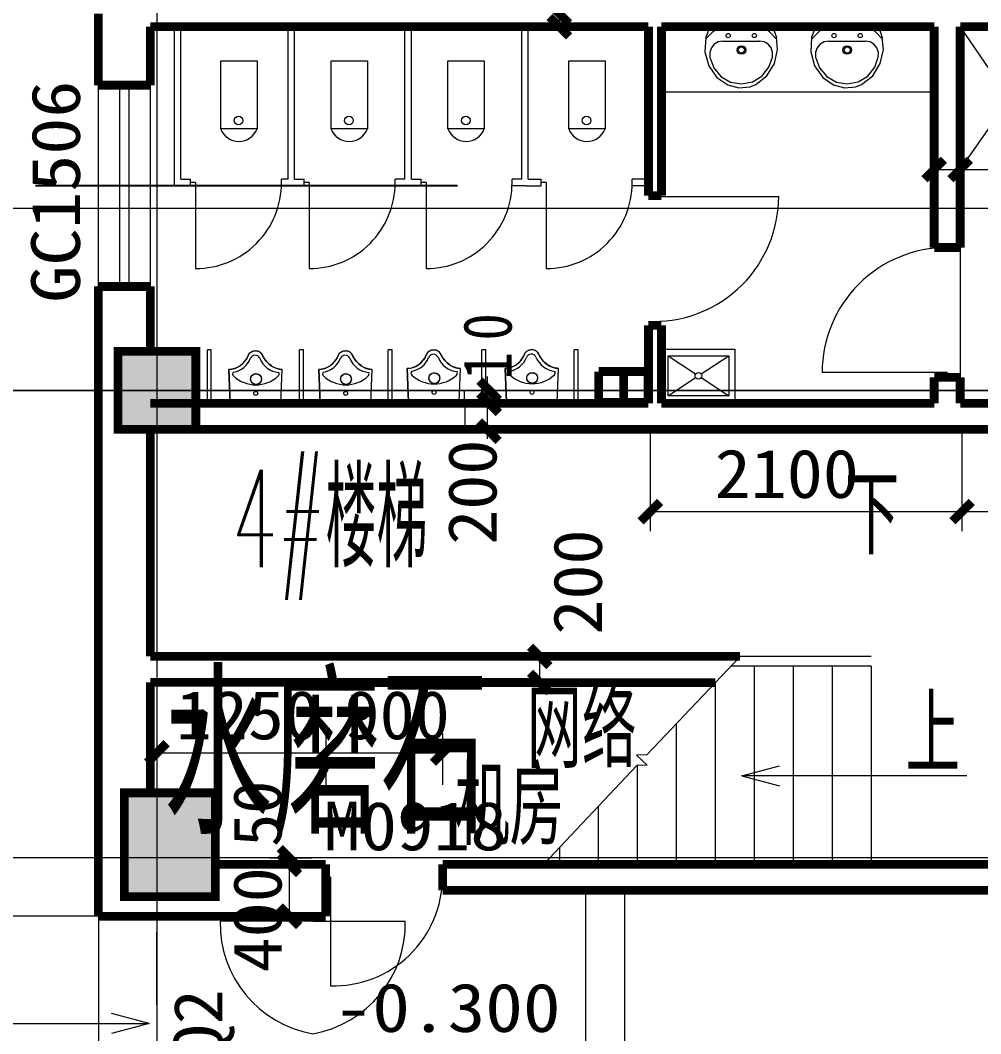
# Model space of a CAD drawing. Extents: x -307567 to 704339, y -10277 to 165507.
# Drawn here: x -257819 to -250424, y 105825 to 113630 of the extents above; entities that cross this region are included whole.
import ezdxf
from ezdxf.enums import TextEntityAlignment as Align

# ---------------------------------------------------------------- set-up
doc = ezdxf.new("R2010")
doc.units = 0
doc.header["$MEASUREMENT"] = 0
doc.layers.add('ziti', color=32, linetype='CONTINUOUS', lineweight=0)
doc.layers.add('我的', color=255, linetype='CONTINUOUS', lineweight=0)
doc.layers.add('中文', color=4, linetype='CONTINUOUS')
doc.styles.add('HZ', font='txt', dxfattribs={"width": 0.7, "height": 5, "bigfont": 'STF:宋体'})
doc.styles.get("Standard").update_dxf_attribs({"font": 'txt', "height": 3})
doc.dimstyles.get("Standard").update_dxf_attribs({"dimtxt": 0.18, "dimasz": 0.18, "dimexe": 0.18, "dimexo": 0.0625, "dimgap": 0.09, "dimtad": 0, "dimtih": 1, "dimtoh": 1, "dimdec": 4, "dimzin": 0, "dimdsep": 46, "dimtxsty": 'Standard', "dimcen": 0.09, "dimadec": 0, "dimazin": 0, "dimtfac": 1, "dimtdec": 4, "dimtofl": 0, "dimtmove": 0, "dimatfit": 3, "dimfxl": 1, "dimtolj": 1, "dimtzin": 0, "dimarcsym": 0})

msp = doc.modelspace()

# ---------------------------------------------------------------- linework, layer by layer
at = {"layer": '我的', "color": 0}
for p, q in [((-256767.1454, 148240.4918), (-256767.1454, 95170.08149)), ((-253668.31599, 113580.09991), (-253668.31599, 113680.10246)), ((-256632.14699, 112355.10299), (-256632.14699, 113580.09991)), ((-256582.14572, 112405.10884), (-256582.14572, 113580.09991)), ((-255757.14984, 112405.10884), (-255757.14984, 113580.09991)), ((-255707.15085, 112405.10884), (-255707.15085, 113580.09991)), ((-254857.15434, 112405.10884), (-254857.15434, 113580.09991)), ((-254807.15535, 112405.10884), (-254807.15535, 113580.09991)), ((-253957.15884, 112405.10884), (-253957.15884, 113580.09991)), ((-253907.15985, 112405.10884), (-253907.15985, 113580.09991)), ((-253818.31524, 113580.09991), (-253301.20509, 113580.09991)), ((-252510.5871, 113581.62884), (-252540.84512, 113498.15147)), ((-252508.22505, 113580.09991), (-252027.35816, 113580.09991)), ((-252026.84775, 113581.62884), (-251996.58973, 113498.15147)), ((-251695.72377, 113581.62884), (-251725.98408, 113498.15147)), ((-251693.36401, 113580.09991), (-251212.49483, 113580.09991)), ((-251211.98672, 113581.62884), (-251181.7264, 113498.15147)), ((-250582.17572, 113580.09991), (-250249.32368, 113580.09991)), ((-250582.17572, 112624.10188), (-250582.17572, 113580.09991)), ((-250582.17572, 112480.10846), (-249817.17863, 113580.09991)), ((-250582.17572, 113580.09991), (-249834.32637, 112479.10139)), ((-252483.68675, 113542.46277), (-252542.22756, 113485.60881)), ((-252449.17841, 113556.59844), (-252086.13701, 113556.59844)), ((-252050.20732, 113541.0254), (-251992.86813, 113480.784)), ((-251668.82342, 113542.46277), (-251727.36195, 113485.60881)), ((-251634.31279, 113556.59844), (-251271.27597, 113556.59844)), ((-251235.34628, 113541.0254), (-251178.00709, 113480.784)), ((-252410.6761, 113470.28296), (-252126.37881, 113470.28296)), ((-251595.81506, 113470.28296), (-251311.5132, 113470.28296)), ((-256275.93997, 113318.7914), (-255995.94107, 113318.7914)), ((-256275.93997, 112794.89266), (-256275.93997, 113318.7914)), ((-255995.94107, 113318.7914), (-255995.94107, 112794.89266)), ((-255425.94346, 113318.7914), (-255145.94455, 113318.7914)), ((-255425.94346, 112794.89266), (-255425.94346, 113318.7914)), ((-255145.94455, 113318.7914), (-255145.94455, 112794.89266)), ((-254525.94796, 113318.7914), (-254245.94905, 113318.7914)), ((-254525.94796, 112794.89266), (-254525.94796, 113318.7914)), ((-254245.94905, 113318.7914), (-254245.94905, 112794.89266)), ((-253595.95307, 113318.7914), (-253315.95416, 113318.7914)), ((-253595.95307, 112794.89266), (-253595.95307, 113318.7914)), ((-253315.95416, 113318.7914), (-253315.95416, 112794.89266)), ((-257217.14315, 111580.11296), (-257217.14315, 113130.10216)), ((-257053.997, 113130.12047), (-257053.997, 111580.13127)), ((-256983.99841, 113130.12047), (-256983.99841, 111580.13127)), ((-256817.14668, 111580.11296), (-256817.14668, 113130.10216)), ((-252882.16574, 113078.38428), (-250782.17624, 113078.38428)), ((-255995.94107, 112794.89266), (-256275.93997, 112794.89266)), ((-255145.94455, 112794.89266), (-255425.94346, 112794.89266)), ((-254245.94905, 112794.89266), (-254525.94796, 112794.89266)), ((-253315.95416, 112794.89266), (-253595.95307, 112794.89266)), ((-250782.17624, 112630.10771), (-250782.17624, 112480.10846)), ((-250582.17572, 112630.10771), (-250582.17572, 112480.10846)), ((-250782.17624, 112480.10846), (-250582.17572, 112480.10846)), ((-249834.32637, 112479.10139), (-250582.17572, 112479.10139)), ((-256582.14572, 112405.10884), (-256507.14609, 112405.10884)), ((-256507.14609, 112355.11214), (-256507.14609, 112405.10884)), ((-255757.14984, 112405.10884), (-255807.15112, 112405.10884)), ((-255807.15112, 112355.11214), (-255807.15112, 112405.10884)), ((-255707.15085, 112405.10884), (-255632.15123, 112405.10884)), ((-255632.15123, 112355.11214), (-255632.15123, 112405.10884)), ((-254857.15434, 112405.10884), (-254932.15397, 112405.10884)), ((-254932.15397, 112355.11214), (-254932.15397, 112405.10884)), ((-254807.15535, 112405.10884), (-254732.15573, 112405.10884)), ((-254732.15573, 112355.11214), (-254732.15573, 112405.10884)), ((-253957.15884, 112405.10884), (-254032.15847, 112405.10884)), ((-254032.15847, 112355.11214), (-254032.15847, 112405.10884)), ((-253907.15985, 112405.10884), (-253807.15959, 112405.10884)), ((-253807.15959, 112355.11214), (-253807.15959, 112405.10884)), ((-252982.16372, 112405.10884), (-253107.16462, 112405.10884)), ((-253107.16462, 112355.11214), (-253107.16462, 112405.10884)), ((-256632.14699, 112355.09383), (-256507.14609, 112355.11214)), ((-256469.64628, 112380.10591), (-256507.14609, 112380.10591)), ((-256469.64628, 112380.10591), (-256469.64628, 111717.61533)), ((-255732.15149, 112355.11214), (-255807.15112, 112355.11214)), ((-255732.15149, 112355.11214), (-255632.15123, 112355.11214)), ((-255594.65142, 112380.10591), (-255632.15123, 112380.10591)), ((-255594.65142, 112380.10591), (-255594.65142, 111717.61533)), ((-254832.15599, 112355.11214), (-254932.15397, 112355.11214)), ((-254832.15599, 112355.11214), (-254732.15573, 112355.11214)), ((-254694.65592, 112380.10591), (-254732.15573, 112380.10591)), ((-254694.65592, 112380.10591), (-254694.65592, 111717.61533)), ((-253932.16049, 112355.11214), (-254032.15847, 112355.11214)), ((-253932.16049, 112355.11214), (-253807.15959, 112355.11214)), ((-253769.65978, 112380.10591), (-253807.15959, 112380.10591)), ((-253769.65978, 112380.10591), (-253769.65978, 111717.61533)), ((-252982.16372, 112355.1213), (-253107.16462, 112355.11214)), ((-252941.96998, 112273.1637), (-251979.47403, 112273.1637)), ((-189560.05651, 112180.10996), (-263450.38835, 112180.10081)), ((-250582.17572, 111880.11146), (-250582.17572, 110880.11341)), ((-256378.11689, 110680.12662), (-256378.11689, 111091.1231)), ((-256348.11979, 111091.1231), (-256378.11689, 111091.1231)), ((-256348.11979, 110680.12662), (-256348.11979, 111091.1231)), ((-256348.11979, 111091.1231), (-256348.11979, 111091.1231)), ((-256049.83332, 111068.82096), (-256056.19162, 111063.3736)), ((-256042.55262, 111072.10769), (-256049.83332, 111068.82096)), ((-256029.85203, 111078.64452), (-256042.55262, 111072.10769)), ((-256019.87283, 111081.89463), (-256029.85203, 111078.64452)), ((-256007.18369, 111082.99326), (-256019.87283, 111081.89463)), ((-256008.68286, 111084.10104), (-256006.68244, 111086.09688)), ((-255998.07195, 111082.99326), (-256007.18369, 111082.99326)), ((-255989.91235, 111081.89463), (-255998.07195, 111082.99326)), ((-255984.4627, 111078.64452), (-255989.91235, 111081.89463)), ((-255977.2232, 111075.3578), (-255984.4627, 111078.64452)), ((-255970.85117, 111072.10769), (-255977.2232, 111075.3578)), ((-255964.49286, 111066.66949), (-255970.85117, 111072.10769)), ((-255957.24192, 111057.92624), (-255964.49286, 111066.66949)), ((-255668.12212, 110680.12662), (-255668.12212, 111091.1231)), ((-255638.12273, 111091.1231), (-255668.12212, 111091.1231)), ((-255638.12273, 110680.12662), (-255638.12273, 111091.1231)), ((-255638.12273, 111091.1231), (-255638.12273, 111091.1231)), ((-255356.95653, 111068.82096), (-255363.31484, 111063.3736)), ((-255349.67584, 111072.10769), (-255356.95653, 111068.82096)), ((-255336.97525, 111078.64452), (-255349.67584, 111072.10769)), ((-255326.99605, 111081.89463), (-255336.97525, 111078.64452)), ((-255314.3069, 111082.99326), (-255326.99605, 111081.89463)), ((-255315.80607, 111084.10104), (-255313.80565, 111086.09688)), ((-255305.19745, 111082.99326), (-255314.3069, 111082.99326)), ((-255297.03557, 111081.89463), (-255305.19745, 111082.99326)), ((-255291.58821, 111078.64452), (-255297.03557, 111081.89463)), ((-255284.34642, 111075.3578), (-255291.58821, 111078.64452)), ((-255277.97667, 111072.10769), (-255284.34642, 111075.3578)), ((-255271.61608, 111066.66949), (-255277.97667, 111072.10769)), ((-255264.36514, 111057.92624), (-255271.61608, 111066.66949)), ((-254986.12403, 110680.12662), (-254986.12403, 111091.1231)), ((-254956.12693, 111091.1231), (-254986.12403, 111091.1231)), ((-254956.12693, 110680.12662), (-254956.12693, 111091.1231)), ((-254956.12693, 111091.1231), (-254956.12693, 111091.1231)), ((-254687.70023, 111064.9483), (-254692.22749, 111056.25999)), ((-254683.15924, 111070.39566), (-254687.70023, 111064.9483)), ((-254676.80093, 111075.84302), (-254683.15924, 111070.39566)), ((-254669.51795, 111079.12975), (-254676.80093, 111075.84302)), ((-254656.81965, 111085.66658), (-254669.51795, 111079.12975)), ((-254646.84045, 111088.91669), (-254656.81965, 111085.66658)), ((-254634.14902, 111090.02447), (-254646.84045, 111088.91669)), ((-254635.64819, 111091.1231), (-254633.64777, 111093.11894)), ((-254625.03957, 111090.02447), (-254634.14902, 111090.02447)), ((-254616.87997, 111088.91669), (-254625.03957, 111090.02447)), ((-254611.42803, 111085.66658), (-254616.87997, 111088.91669)), ((-254604.19082, 111082.37986), (-254611.42803, 111085.66658)), ((-254597.81879, 111079.12975), (-254604.19082, 111082.37986)), ((-254591.46048, 111073.69155), (-254597.81879, 111079.12975)), ((-254584.20954, 111064.9483), (-254591.46048, 111073.69155)), ((-254580.54974, 111056.25999), (-254584.20954, 111064.9483)), ((-254264.12905, 110680.12662), (-254264.12905, 111091.1231)), ((-254234.12737, 111091.1231), (-254264.12905, 111091.1231)), ((-254234.12737, 110680.12662), (-254234.12737, 111091.1231)), ((-254234.12737, 111091.1231), (-254234.12737, 111091.1231)), ((-253933.86337, 111066.43145), (-253938.3952, 111057.74314)), ((-253929.32237, 111071.86966), (-253933.86337, 111066.43145)), ((-253922.96407, 111077.31702), (-253929.32237, 111071.86966)), ((-253915.68566, 111080.60374), (-253922.96407, 111077.31702)), ((-253902.98278, 111087.14973), (-253915.68566, 111080.60374)), ((-253893.00358, 111090.39984), (-253902.98278, 111087.14973)), ((-253880.31444, 111091.49846), (-253893.00358, 111090.39984)), ((-253881.8159, 111092.59709), (-253879.81548, 111094.60209)), ((-253871.20499, 111091.49846), (-253880.31444, 111091.49846)), ((-253863.0431, 111090.39984), (-253871.20499, 111091.49846)), ((-253857.59574, 111087.14973), (-253863.0431, 111090.39984)), ((-253850.35396, 111083.85385), (-253857.59574, 111087.14973)), ((-253843.98421, 111080.60374), (-253850.35396, 111083.85385)), ((-253837.62361, 111075.16554), (-253843.98421, 111080.60374)), ((-253830.37267, 111066.43145), (-253837.62361, 111075.16554)), ((-253826.71516, 111057.74314), (-253830.37267, 111066.43145)), ((-253553.13178, 110680.12662), (-253553.13178, 111091.1231)), ((-253523.13239, 111091.1231), (-253553.13178, 111091.1231)), ((-253523.13239, 110680.12662), (-253523.13239, 111091.1231)), ((-253523.13239, 111091.1231), (-253523.13239, 111091.1231)), ((-252877.78954, 111096.97329), (-252317.79173, 111096.97329)), ((-252877.78954, 110686.97473), (-252877.78954, 111096.97329)), ((-252317.79173, 111096.97329), (-252317.79173, 110686.97473)), ((-256097.93259, 110996.91581), (-256113.37288, 110978.38563)), ((-256092.48294, 111002.35401), (-256097.93259, 110996.91581)), ((-256087.03101, 111008.9), (-256092.48294, 111002.35401)), ((-256082.4923, 111015.44599), (-256087.03101, 111008.9)), ((-256077.96275, 111023.07229), (-256082.4923, 111015.44599)), ((-256072.51081, 111030.71691), (-256077.96275, 111023.07229)), ((-256068.88077, 111040.513), (-256072.51081, 111030.71691)), ((-256065.26216, 111049.23793), (-256068.88077, 111040.513)), ((-256060.73261, 111057.92624), (-256065.26216, 111049.23793)), ((-256056.19162, 111063.3736), (-256060.73261, 111057.92624)), ((-255953.58441, 111049.23793), (-255957.24192, 111057.92624)), ((-255949.05257, 111039.41437), (-255953.58441, 111049.23793)), ((-255945.43168, 111031.80638), (-255949.05257, 111039.41437)), ((-255939.06422, 111023.07229), (-255945.43168, 111031.80638)), ((-255928.16492, 111007.84715), (-255939.06422, 111023.07229)), ((-255920.92313, 110999.10391), (-255928.16492, 111007.84715)), ((-255913.64244, 110991.46845), (-255920.92313, 110999.10391)), ((-255905.48284, 110983.87876), (-255913.64244, 110991.46845)), ((-255405.05581, 110996.91581), (-255420.4961, 110978.38563)), ((-255399.60616, 111002.35401), (-255405.05581, 110996.91581)), ((-255394.15422, 111008.9), (-255399.60616, 111002.35401)), ((-255389.61552, 111015.44599), (-255394.15422, 111008.9)), ((-255385.08597, 111023.07229), (-255389.61552, 111015.44599)), ((-255379.63632, 111030.71691), (-255385.08597, 111023.07229)), ((-255376.00627, 111040.513), (-255379.63632, 111030.71691)), ((-255372.38538, 111049.23793), (-255376.00627, 111040.513)), ((-255367.85583, 111057.92624), (-255372.38538, 111049.23793)), ((-255363.31484, 111063.3736), (-255367.85583, 111057.92624)), ((-255260.70762, 111049.23793), (-255264.36514, 111057.92624)), ((-255256.17578, 111039.41437), (-255260.70762, 111049.23793)), ((-255252.55489, 111031.80638), (-255256.17578, 111039.41437)), ((-255246.18743, 111023.07229), (-255252.55489, 111031.80638)), ((-255235.28813, 111007.84715), (-255246.18743, 111023.07229)), ((-255228.04635, 110999.10391), (-255235.28813, 111007.84715)), ((-255220.76794, 110991.46845), (-255228.04635, 110999.10391)), ((-255212.60606, 110983.87876), (-255220.76794, 110991.46845)), ((-254724.89792, 111003.94702), (-254740.33821, 110985.40769)), ((-254719.44827, 111009.37607), (-254724.89792, 111003.94702)), ((-254713.99862, 111015.92206), (-254719.44827, 111009.37607)), ((-254709.45763, 111022.46805), (-254713.99862, 111015.92206)), ((-254704.93037, 111030.10351), (-254709.45763, 111022.46805)), ((-254699.47843, 111037.73897), (-254704.93037, 111030.10351)), ((-254695.84839, 111047.53506), (-254699.47843, 111037.73897)), ((-254692.22749, 111056.25999), (-254695.84839, 111047.53506)), ((-254576.02019, 111046.43643), (-254580.54974, 111056.25999)), ((-254572.3993, 111038.83759), (-254576.02019, 111046.43643)), ((-254566.02955, 111030.10351), (-254572.3993, 111038.83759)), ((-254555.13025, 111014.86921), (-254566.02955, 111030.10351)), ((-254547.89075, 111006.13512), (-254555.13025, 111014.86921)), ((-254540.61006, 110998.49051), (-254547.89075, 111006.13512)), ((-254532.45046, 110990.90082), (-254540.61006, 110998.49051)), ((-254515.18828, 110977.82716), (-254532.45046, 110990.90082)), ((-253986.50364, 110986.89083), (-253993.78433, 110982.55125)), ((-253971.06334, 111005.42101), (-253986.50364, 110986.89083)), ((-253965.61369, 111010.85922), (-253971.06334, 111005.42101)), ((-253960.16176, 111017.39605), (-253965.61369, 111010.85922)), ((-253955.62305, 111023.94204), (-253960.16176, 111017.39605)), ((-253951.0935, 111031.5775), (-253955.62305, 111023.94204)), ((-253945.64385, 111039.21296), (-253951.0935, 111031.5775)), ((-253942.01381, 111049.00905), (-253945.64385, 111039.21296)), ((-253938.3952, 111057.74314), (-253942.01381, 111049.00905)), ((-253822.18332, 111047.91042), (-253826.71516, 111057.74314)), ((-253818.56472, 111040.31159), (-253822.18332, 111047.91042)), ((-253812.19497, 111031.5775), (-253818.56472, 111040.31159)), ((-253801.29567, 111016.35236), (-253812.19497, 111031.5775)), ((-253794.05388, 111007.60911), (-253801.29567, 111016.35236)), ((-253786.77548, 110999.9645), (-253794.05388, 111007.60911)), ((-253778.61359, 110992.38397), (-253786.77548, 110999.9645)), ((-253761.35599, 110979.30115), (-253778.61359, 110992.38397)), ((-252831.12535, 110738.27147), (-252831.12535, 111045.7681)), ((-252831.12535, 111045.7681), (-252364.46508, 111045.7681)), ((-252831.12535, 111045.7681), (-252619.20929, 110906.13257)), ((-252576.38114, 110906.13257), (-252364.46508, 111045.7681)), ((-252364.46508, 111045.7681), (-252364.46508, 110738.27147)), ((-256205.98946, 110940.29072), (-256212.68193, 110940.09846)), ((-256212.68193, 110940.09846), (-256202.68213, 110685.09791)), ((-256202.94076, 110683.55067), (-256212.68193, 110940.09846)), ((-256190.55374, 110942.4422), (-256205.98946, 110940.29072)), ((-256180.56081, 110944.63946), (-256190.55374, 110942.4422)), ((-256168.75057, 110947.88041), (-256180.56081, 110944.63946)), ((-256161.51336, 110951.17629), (-256168.75057, 110947.88041)), ((-256146.07307, 110956.62365), (-256161.51336, 110951.17629)), ((-256138.79237, 110960.96323), (-256146.07307, 110956.62365)), ((-256133.34272, 110963.16048), (-256138.79237, 110960.96323)), ((-256126.10094, 110968.59869), (-256133.34272, 110963.16048)), ((-256120.65129, 110974.0552), (-256126.10094, 110968.59869)), ((-256113.37288, 110978.38563), (-256120.65129, 110974.0552)), ((-255888.22295, 110970.8051), (-255905.48284, 110983.87876)), ((-255879.14325, 110964.25911), (-255888.22295, 110970.8051)), ((-255869.16405, 110958.81175), (-255879.14325, 110964.25911)), ((-255860.09351, 110954.41724), (-255869.16405, 110958.81175)), ((-255841.94327, 110947.88041), (-255860.09351, 110954.41724)), ((-255831.96407, 110944.63946), (-255841.94327, 110947.88041)), ((-255823.76328, 110943.54083), (-255831.96407, 110944.63946)), ((-255812.86398, 110941.38935), (-255823.76328, 110943.54083)), ((-255802.68337, 110940.09846), (-255812.86398, 110941.38935)), ((-255812.86398, 110941.38935), (-255812.86398, 110941.38935)), ((-255812.68316, 110685.09791), (-255802.68337, 110940.09846)), ((-255513.11496, 110940.29072), (-255519.80514, 110940.09846)), ((-255519.80514, 110940.09846), (-255509.80535, 110685.09791)), ((-255510.06398, 110683.55067), (-255519.80514, 110940.09846)), ((-255497.67696, 110942.4422), (-255513.11496, 110940.29072)), ((-255487.68403, 110944.63946), (-255497.67696, 110942.4422)), ((-255475.87607, 110947.88041), (-255487.68403, 110944.63946)), ((-255468.63658, 110951.17629), (-255475.87607, 110947.88041)), ((-255453.19628, 110956.62365), (-255468.63658, 110951.17629)), ((-255445.91559, 110960.96323), (-255453.19628, 110956.62365)), ((-255440.46594, 110963.16048), (-255445.91559, 110960.96323)), ((-255433.22415, 110968.59869), (-255440.46594, 110963.16048)), ((-255427.77679, 110974.0552), (-255433.22415, 110968.59869)), ((-255420.4961, 110978.38563), (-255427.77679, 110974.0552)), ((-255195.34845, 110970.8051), (-255212.60606, 110983.87876)), ((-255186.26647, 110964.25911), (-255195.34845, 110970.8051)), ((-255176.28727, 110958.81175), (-255186.26647, 110964.25911)), ((-255167.21673, 110954.41724), (-255176.28727, 110958.81175)), ((-255149.06649, 110947.88041), (-255167.21673, 110954.41724)), ((-255139.08729, 110944.63946), (-255149.06649, 110947.88041)), ((-255130.88649, 110943.54083), (-255139.08729, 110944.63946)), ((-255119.9872, 110941.38935), (-255130.88649, 110943.54083)), ((-255109.80658, 110940.09846), (-255119.9872, 110941.38935)), ((-255119.9872, 110941.38935), (-255119.9872, 110941.38935)), ((-255119.80867, 110685.09791), (-255109.80658, 110940.09846)), ((-254832.95708, 110947.31278), (-254839.64955, 110947.12052)), ((-254839.64955, 110947.12052), (-254829.64746, 110692.11997)), ((-254829.90838, 110690.58189), (-254839.64955, 110947.12052)), ((-254817.51907, 110949.46426), (-254832.95708, 110947.31278)), ((-254807.52843, 110951.66152), (-254817.51907, 110949.46426)), ((-254795.71819, 110954.90247), (-254807.52843, 110951.66152)), ((-254788.47869, 110958.19835), (-254795.71819, 110954.90247)), ((-254773.0384, 110963.64571), (-254788.47869, 110958.19835)), ((-254765.7577, 110967.98529), (-254773.0384, 110963.64571)), ((-254760.31034, 110970.18254), (-254765.7577, 110967.98529)), ((-254753.06856, 110975.62075), (-254760.31034, 110970.18254)), ((-254747.61891, 110981.07726), (-254753.06856, 110975.62075)), ((-254740.33821, 110985.40769), (-254747.61891, 110981.07726)), ((-254658.6507, 110904.82337), (-254651.36771, 110909.16295)), ((-254651.36771, 110909.16295), (-254645.92035, 110913.51168)), ((-254645.92035, 110913.51168), (-254637.76991, 110914.61947)), ((-254637.76991, 110914.61947), (-254627.77927, 110914.61947)), ((-254627.77927, 110914.61947), (-254623.23828, 110913.51168)), ((-254623.23828, 110913.51168), (-254615.95987, 110911.36936)), ((-254615.95987, 110911.36936), (-254607.80943, 110908.07348)), ((-254506.11087, 110971.29032), (-254515.18828, 110977.82716)), ((-254496.13167, 110965.83381), (-254506.11087, 110971.29032)), ((-254487.05884, 110961.4393), (-254496.13167, 110965.83381)), ((-254468.9086, 110954.90247), (-254487.05884, 110961.4393)), ((-254458.9294, 110951.66152), (-254468.9086, 110954.90247)), ((-254450.7309, 110950.56289), (-254458.9294, 110951.66152)), ((-254439.8316, 110948.41141), (-254450.7309, 110950.56289)), ((-254429.65099, 110947.12052), (-254439.8316, 110948.41141)), ((-254439.8316, 110948.41141), (-254439.8316, 110948.41141)), ((-254439.65078, 110692.11997), (-254429.65099, 110947.12052)), ((-254079.1225, 110948.78677), (-254085.81268, 110948.60367)), ((-254085.81268, 110948.60367), (-254075.81288, 110693.60311)), ((-254076.07152, 110692.05588), (-254085.81268, 110948.60367)), ((-254063.68449, 110950.94741), (-254079.1225, 110948.78677)), ((-254053.69156, 110953.13551), (-254063.68449, 110950.94741)), ((-254041.88361, 110956.37646), (-254053.69156, 110953.13551)), ((-254034.64411, 110959.6815), (-254041.88361, 110956.37646)), ((-254019.20382, 110965.1197), (-254034.64411, 110959.6815)), ((-254011.92541, 110969.45928), (-254019.20382, 110965.1197)), ((-254006.47348, 110971.66569), (-254011.92541, 110969.45928)), ((-253999.23398, 110977.10389), (-254006.47348, 110971.66569)), ((-253993.78433, 110982.55125), (-253999.23398, 110977.10389)), ((-253904.81383, 110906.30652), (-253897.53542, 110910.63694)), ((-253897.53542, 110910.63694), (-253892.08348, 110914.99483)), ((-253892.08348, 110914.99483), (-253883.93533, 110916.09346)), ((-253883.93533, 110916.09346), (-253873.94469, 110916.09346)), ((-253873.94469, 110916.09346), (-253869.4037, 110914.99483)), ((-253869.4037, 110914.99483), (-253862.123, 110912.84335)), ((-253862.123, 110912.84335), (-253853.97485, 110909.55662)), ((-253853.97485, 110909.55662), (-253848.52291, 110905.19874)), ((-253752.274, 110972.76432), (-253761.35599, 110979.30115)), ((-253742.2948, 110967.3078), (-253752.274, 110972.76432)), ((-253733.22655, 110962.92245), (-253742.2948, 110967.3078)), ((-253715.07631, 110956.37646), (-253733.22655, 110962.92245)), ((-253705.09483, 110953.13551), (-253715.07631, 110956.37646)), ((-253696.89403, 110952.03688), (-253705.09483, 110953.13551)), ((-253685.99473, 110949.8854), (-253696.89403, 110952.03688)), ((-253675.81412, 110948.60367), (-253685.99473, 110949.8854)), ((-253685.99473, 110949.8854), (-253685.99473, 110949.8854)), ((-253685.8162, 110693.60311), (-253675.81412, 110948.60367)), ((-250682.17598, 110917.61322), (-251644.67193, 110917.61322)), ((-250682.17598, 110917.61322), (-250682.17598, 110880.11341)), ((-256046.21242, 110866.19747), (-256044.38138, 110874.93155)), ((-256044.38138, 110857.5), (-256046.21242, 110866.19747)), ((-256044.38138, 110874.93155), (-256042.55262, 110883.61986)), ((-256041.67143, 110849.85538), (-256044.38138, 110857.5)), ((-256042.55262, 110883.61986), (-256036.22407, 110891.26448)), ((-256036.22407, 110841.13045), (-256041.67143, 110849.85538)), ((-256036.22407, 110891.26448), (-256031.68308, 110897.80131)), ((-256031.68308, 110835.67394), (-256036.22407, 110841.13045)), ((-256031.68308, 110897.80131), (-256024.40238, 110902.14089)), ((-256026.23114, 110831.34351), (-256031.68308, 110835.67394)), ((-256018.95273, 110829.1371), (-256026.23114, 110831.34351)), ((-256024.40238, 110902.14089), (-256018.95273, 110906.48962)), ((-256018.95273, 110906.48962), (-256010.80229, 110907.58825)), ((-256010.80229, 110907.58825), (-256000.81165, 110907.58825)), ((-256000.81165, 110907.58825), (-255996.27294, 110906.48962)), ((-255996.27294, 110906.48962), (-255988.99225, 110904.33814)), ((-255988.99225, 110904.33814), (-255980.8441, 110901.05142)), ((-255980.8441, 110831.34351), (-255983.5426, 110828.05679)), ((-255980.8441, 110901.05142), (-255975.39216, 110896.70268)), ((-255976.3031, 110833.53161), (-255980.8441, 110831.34351)), ((-255971.77127, 110841.13045), (-255976.3031, 110833.53161)), ((-255975.39216, 110896.70268), (-255969.94251, 110890.16585)), ((-255967.23256, 110847.66729), (-255971.77127, 110841.13045)), ((-255969.94251, 110890.16585), (-255965.40381, 110882.52124)), ((-255965.40381, 110856.40137), (-255967.23256, 110847.66729)), ((-255965.40381, 110882.52124), (-255963.57276, 110873.82377)), ((-255962.66181, 110866.19747), (-255965.40381, 110856.40137)), ((-255963.57276, 110873.82377), (-255962.66181, 110866.19747)), ((-255353.33564, 110866.19747), (-255351.50459, 110874.93155)), ((-255351.50459, 110857.5), (-255353.33564, 110866.19747)), ((-255351.50459, 110874.93155), (-255349.67584, 110883.61986)), ((-255348.79465, 110849.85538), (-255351.50459, 110857.5)), ((-255349.67584, 110883.61986), (-255343.34728, 110891.26448)), ((-255343.34728, 110841.13045), (-255348.79465, 110849.85538)), ((-255343.34728, 110891.26448), (-255338.80629, 110897.80131)), ((-255338.80629, 110835.67394), (-255343.34728, 110841.13045)), ((-255338.80629, 110897.80131), (-255331.5256, 110902.14089)), ((-255333.35435, 110831.34351), (-255338.80629, 110835.67394)), ((-255326.07595, 110829.1371), (-255333.35435, 110831.34351)), ((-255331.5256, 110902.14089), (-255326.07595, 110906.48962)), ((-255326.07595, 110906.48962), (-255317.92779, 110907.58825)), ((-255317.92779, 110907.58825), (-255307.93486, 110907.58825)), ((-255307.93486, 110907.58825), (-255303.39616, 110906.48962)), ((-255303.39616, 110906.48962), (-255296.11547, 110904.33814)), ((-255296.11547, 110904.33814), (-255287.96731, 110901.05142)), ((-255287.96731, 110831.34351), (-255290.6681, 110828.05679)), ((-255287.96731, 110901.05142), (-255282.51537, 110896.70268)), ((-255283.42632, 110833.53161), (-255287.96731, 110831.34351)), ((-255278.89448, 110841.13045), (-255283.42632, 110833.53161)), ((-255282.51537, 110896.70268), (-255277.06573, 110890.16585)), ((-255274.35578, 110847.66729), (-255278.89448, 110841.13045)), ((-255277.06573, 110890.16585), (-255272.52702, 110882.52124)), ((-255272.52702, 110856.40137), (-255274.35578, 110847.66729)), ((-255272.52702, 110882.52124), (-255270.69598, 110873.82377)), ((-255269.78732, 110866.19747), (-255272.52702, 110856.40137)), ((-255270.69598, 110873.82377), (-255269.78732, 110866.19747)), ((-254673.18004, 110873.21953), (-254671.349, 110881.95361)), ((-254671.349, 110864.52206), (-254673.18004, 110873.21953)), ((-254671.349, 110881.95361), (-254669.51795, 110890.65108)), ((-254668.63905, 110856.87744), (-254671.349, 110864.52206)), ((-254669.51795, 110890.65108), (-254663.1894, 110898.28654)), ((-254663.1894, 110848.15251), (-254668.63905, 110856.87744)), ((-254663.1894, 110898.28654), (-254658.6507, 110904.82337)), ((-254658.6507, 110842.70515), (-254663.1894, 110848.15251)), ((-254653.19876, 110838.36557), (-254658.6507, 110842.70515)), ((-254645.92035, 110836.15916), (-254653.19876, 110838.36557)), ((-254640.46841, 110832.91821), (-254645.92035, 110836.15916)), ((-254632.32026, 110832.91821), (-254640.46841, 110832.91821)), ((-254627.77927, 110831.82874), (-254632.32026, 110832.91821)), ((-254625.94822, 110832.91821), (-254627.77927, 110831.82874)), ((-254622.32962, 110832.91821), (-254625.94822, 110832.91821)), ((-254620.49857, 110834.01684), (-254622.32962, 110832.91821)), ((-254615.95987, 110834.01684), (-254620.49857, 110834.01684)), ((-254610.51022, 110835.07885), (-254615.95987, 110834.01684)), ((-254607.80943, 110838.36557), (-254610.51022, 110835.07885)), ((-254607.80943, 110908.07348), (-254602.35978, 110903.72474)), ((-254603.27072, 110840.55367), (-254607.80943, 110838.36557)), ((-254598.73889, 110848.15251), (-254603.27072, 110840.55367)), ((-254602.35978, 110903.72474), (-254596.90784, 110897.18791)), ((-254594.19789, 110854.68935), (-254598.73889, 110848.15251)), ((-254596.90784, 110897.18791), (-254592.36914, 110889.5433)), ((-254592.36914, 110863.42343), (-254594.19789, 110854.68935)), ((-254592.36914, 110889.5433), (-254590.54038, 110880.84583)), ((-254589.62943, 110873.21953), (-254592.36914, 110863.42343)), ((-254590.54038, 110880.84583), (-254589.62943, 110873.21953)), ((-254223.64921, 110885.62486), (-254223.64921, 110407.62127)), ((-253919.34317, 110874.69352), (-253917.51442, 110883.4276)), ((-253917.51442, 110865.99605), (-253919.34317, 110874.69352)), ((-253917.51442, 110883.4276), (-253915.68566, 110892.12507)), ((-253914.80447, 110858.36059), (-253917.51442, 110865.99605)), ((-253915.68566, 110892.12507), (-253909.35482, 110899.76053)), ((-253909.35482, 110849.63566), (-253914.80447, 110858.36059)), ((-253909.35482, 110899.76053), (-253904.81383, 110906.30652)), ((-253904.81383, 110844.17914), (-253909.35482, 110849.63566)), ((-253899.36418, 110839.83957), (-253904.81383, 110844.17914)), ((-253892.08348, 110837.64231), (-253899.36418, 110839.83957)), ((-253886.63612, 110834.40136), (-253892.08348, 110837.64231)), ((-253878.48339, 110834.40136), (-253886.63612, 110834.40136)), ((-253873.94469, 110833.30273), (-253878.48339, 110834.40136)), ((-253872.11364, 110834.40136), (-253873.94469, 110833.30273)), ((-253868.49504, 110834.40136), (-253872.11364, 110834.40136)), ((-253866.66399, 110835.49083), (-253868.49504, 110834.40136)), ((-253862.123, 110835.49083), (-253866.66399, 110835.49083)), ((-253856.67564, 110836.55284), (-253862.123, 110835.49083)), ((-253853.97485, 110839.83957), (-253856.67564, 110836.55284)), ((-253849.43386, 110842.02767), (-253853.97485, 110839.83957)), ((-253844.90431, 110849.63566), (-253849.43386, 110842.02767)), ((-253848.52291, 110905.19874), (-253843.07555, 110898.6619)), ((-253840.3656, 110856.17249), (-253844.90431, 110849.63566)), ((-253843.07555, 110898.6619), (-253838.53456, 110891.01729)), ((-253838.53456, 110864.89742), (-253840.3656, 110856.17249)), ((-253838.53456, 110891.01729), (-253836.70351, 110882.32898)), ((-253835.79486, 110874.69352), (-253838.53456, 110864.89742)), ((-253836.70351, 110882.32898), (-253835.79486, 110874.69352)), ((-252831.12535, 110738.27147), (-252619.20929, 110877.91616)), ((-252576.38114, 110877.91616), (-252364.46508, 110738.27147)), ((-189560.05651, 110780.12002), (-263450.38835, 110780.11086)), ((-261413.37309, 110780.12002), (-249167.18264, 110780.12002)), ((-256013.50308, 110825.89615), (-256018.95273, 110829.1371)), ((-256005.35264, 110825.89615), (-256013.50308, 110825.89615)), ((-256000.81165, 110824.80668), (-256005.35264, 110825.89615)), ((-255998.98289, 110825.89615), (-256000.81165, 110824.80668)), ((-255995.362, 110825.89615), (-255998.98289, 110825.89615)), ((-255993.53324, 110826.99478), (-255995.362, 110825.89615)), ((-255988.99225, 110826.99478), (-255993.53324, 110826.99478)), ((-255983.5426, 110828.05679), (-255988.99225, 110826.99478)), ((-255320.6263, 110825.89615), (-255326.07595, 110829.1371)), ((-255312.47586, 110825.89615), (-255320.6263, 110825.89615)), ((-255307.93486, 110824.80668), (-255312.47586, 110825.89615)), ((-255306.10611, 110825.89615), (-255307.93486, 110824.80668)), ((-255302.4875, 110825.89615), (-255306.10611, 110825.89615)), ((-255300.65646, 110826.99478), (-255302.4875, 110825.89615)), ((-255296.11547, 110826.99478), (-255300.65646, 110826.99478)), ((-255290.6681, 110828.05679), (-255296.11547, 110826.99478)), ((-254398.38131, 110680.12662), (-254398.38131, 110780.12002)), ((-254058.75898, 110780.12002), (-254208.75823, 110780.12002)), ((-255811.41288, 110683.55067), (-256202.94076, 110683.55067)), ((-255812.68316, 110685.09791), (-256202.68213, 110685.09791)), ((-255118.53609, 110683.55067), (-255510.06398, 110683.55067)), ((-255119.80867, 110685.09791), (-255509.80535, 110685.09791)), ((-254438.3805, 110690.58189), (-254829.90838, 110690.58189)), ((-254439.65078, 110692.11997), (-254829.64746, 110692.11997)), ((-254393.75792, 110480.12152), (-254393.75792, 110680.12662)), ((-254058.75898, 110680.12662), (-254208.75823, 110680.12662)), ((-253684.54592, 110692.05588), (-254076.07152, 110692.05588)), ((-253685.8162, 110693.60311), (-254075.81288, 110693.60311)), ((-252317.79173, 110686.97473), (-252877.78954, 110686.97473)), ((-252364.46508, 110738.27147), (-252831.12535, 110738.27147)), ((-254243.75867, 110480.12152), (-254393.75792, 110480.12152)), ((-252967.16288, 109696.12275), (-252967.16288, 110480.12152)), ((-250567.17488, 109696.12275), (-250567.17488, 110480.12152)), ((-252967.16288, 109846.122), (-250867.17338, 109846.122)), ((-251067.1739, 109846.122), (-249167.18264, 109846.122)), ((-253968.88211, 108731.12513), (-253109.07119, 108731.12513)), ((-253818.97899, 108529.7559), (-253818.88286, 108731.12513)), ((-252277.34852, 108731.12513), (-252994.13647, 107972.02859)), ((-251268.17235, 108731.12513), (-252277.34852, 108731.12513)), ((-251268.17235, 108656.12551), (-252348.1642, 108656.13466)), ((-252168.16785, 108656.12551), (-252168.16785, 107131.13008)), ((-251868.16935, 108656.12551), (-251868.16935, 107131.13008)), ((-251568.17085, 108656.12551), (-251568.17085, 107131.13008)), ((-251268.17235, 108656.12551), (-251268.17235, 107131.13008)), ((-253968.97824, 108529.7559), (-253109.16961, 108529.7559)), ((-252468.16635, 108529.04179), (-252468.16635, 107131.13008)), ((-252768.16485, 108211.33708), (-252768.16485, 107131.13008)), ((-256767.1454, 108137.5551), (-256767.1454, 107742.09504)), ((-255467.15343, 108137.5551), (-255467.15343, 107742.09504)), ((-254567.15793, 108137.5551), (-254567.15793, 107742.09504)), ((-256767.1454, 107987.55585), (-255467.15343, 107987.55585)), ((-255467.15343, 107987.55585), (-254567.15793, 107987.55585)), ((-252994.13647, 107972.02859), (-253073.65191, 107969.74894)), ((-253073.65191, 107969.74894), (-252991.85453, 107892.51544)), ((-253071.37226, 107890.23578), (-253788.16021, 107131.13008)), ((-252991.85453, 107892.51544), (-253071.37226, 107890.23578)), ((-253068.16335, 107893.63237), (-253068.16335, 107131.13008)), ((-252263.15105, 107811.61984), (-251973.37436, 107889.26533)), ((-250532.09662, 107811.61984), (-252263.15105, 107811.61984)), ((-252263.15105, 107811.61984), (-251973.37436, 107733.98351)), ((-253368.16185, 107575.91851), (-253368.16185, 107131.13008)), ((-253668.16035, 107258.22295), (-253668.16035, 107131.13008)), ((-189560.05651, 107180.13802), (-263450.38835, 107180.12886)), ((-255896.92041, 107180.13802), (-255574.96539, 107180.13802)), ((-255746.92116, 107130.13216), (-255746.92116, 107180.13802)), ((-255896.92041, 107130.13216), (-255574.96539, 107130.13216)), ((-255746.92116, 106730.14027), (-255746.92116, 107130.13216)), ((-251268.17235, 107131.13008), (-253788.16021, 107131.13008)), ((-255429.65362, 107030.13877), (-255467.15343, 107030.13877)), ((-255429.65362, 107030.13877), (-255429.65362, 106193.63477)), ((-253467.3473, 106930.13621), (-253467.3473, 104730.14416)), ((-253167.3488, 106930.13621), (-253167.3488, 104730.14416)), ((-251267.17443, 106904.6389), (-251267.17443, 106942.13872)), ((-251267.17443, 106904.6389), (-251267.17443, 106942.13872)), ((-251267.17443, 106904.6389), (-251979.67087, 106904.6389)), ((-251267.17443, 106904.6389), (-250554.67799, 106904.6389)), ((-257217.14315, 106730.14027), (-258167.13993, 106730.14027)), ((-257217.14315, 106730.14027), (-257217.14315, 104930.14927)), ((-255896.92041, 106730.14027), (-255574.96539, 106730.14027)), ((-255567.1514, 106692.64045), (-255567.1514, 106730.14027)), ((-255567.1514, 106692.64045), (-255567.1514, 106730.14027)), ((-255567.1514, 106692.64045), (-256279.64784, 106692.64045)), ((-255567.1514, 106692.64045), (-254854.65496, 106692.64045)), ((-256767.1454, 106048.52441), (-256767.1454, 106608.14686)), ((-256827.51955, 105904.43944), (-257117.29395, 105982.07577)), ((-258884.03774, 105904.43944), (-256827.51955, 105904.43944)), ((-256827.51955, 105904.43944), (-257117.29395, 105826.79395))]:
    msp.add_line(p, q, dxfattribs=at)
at = {"layer": '我的', "color": 0, "const_width": 67.49966}
for points in [[(-253743.31561, 113755.10209), (-253593.31636, 113605.10284)], [(-257217.14315, 113680.10246), (-257217.14315, 113130.10216)], [(-253743.31561, 113655.09954), (-253593.31636, 113505.10029)], [(-256817.14668, 113580.09991), (-255917.15118, 113580.09991)], [(-256817.14668, 113580.09991), (-254832.15599, 113580.09991)], [(-256817.14668, 113580.09991), (-256817.14668, 113130.10216)], [(-254832.15599, 113580.09991), (-253932.16049, 113580.09991)], [(-253932.16049, 113580.09991), (-252982.16372, 113580.09991)], [(-252982.16372, 113080.10546), (-252982.16372, 113580.09991)], [(-252882.16574, 113580.10907), (-252082.16822, 113580.09991)], [(-252882.16574, 113180.10802), (-252882.16574, 113580.09991)], [(-252882.16574, 112380.10591), (-252882.16574, 113580.09991)], [(-252082.16822, 113580.09991), (-250782.17624, 113580.09991)], [(-250782.17624, 113580.09991), (-250782.17624, 111880.11146)], [(-250782.17624, 113180.10802), (-250782.17624, 113580.09991)], [(-250582.17572, 113080.10546), (-250582.17572, 113580.09991)], [(-250582.17572, 113580.09991), (-249317.18189, 113580.09991)], [(-256817.14668, 113130.10216), (-257217.14315, 113130.10216)], [(-252982.16372, 112380.10591), (-252982.16372, 113080.10546)], [(-250582.17572, 113080.10546), (-250582.17572, 111880.11146)], [(-250857.17587, 112405.10884), (-250707.17662, 112555.10809)], [(-250657.17534, 112405.10884), (-250507.17609, 112555.10809)], [(-252982.16372, 112380.10591), (-252982.16372, 112280.11252)], [(-252882.16574, 112380.10591), (-252882.16574, 112280.11252)], [(-252882.16574, 112280.11252), (-252982.16372, 112280.11252)], [(-250582.17572, 111880.11146), (-250782.17624, 111880.11146)], [(-257217.14315, 110780.12002), (-257217.14315, 111580.11296)], [(-256817.14668, 111580.11296), (-257217.14315, 111580.11296)], [(-256817.14668, 111080.11852), (-256817.14668, 111580.11296)], [(-252982.16372, 110680.11746), (-252982.16372, 111280.11446)], [(-252882.16574, 111280.11446), (-252982.16372, 111280.11446)], [(-252882.16574, 110680.11746), (-252882.16574, 111280.11446)], [(-257067.1439, 111080.11852), (-257067.1439, 110480.12152), (-256467.1469, 110480.12152), (-256467.1469, 111080.11852), (-257067.1439, 111080.11852), (-257067.1439, 110480.12152)], [(-253365.67163, 110925.08389), (-252985.7045, 110925.08389)], [(-253365.67163, 110686.85571), (-253365.67163, 110925.08389)], [(-253173.67277, 110686.85571), (-253173.67277, 110925.08389)], [(-252985.7045, 110925.08389), (-252985.7045, 110686.85571)], [(-250782.17624, 110680.11746), (-250782.17624, 110880.11341)], [(-250582.17572, 110880.11341), (-250782.17624, 110880.11341)], [(-250582.17572, 110680.11746), (-250582.17572, 110880.11341)], [(-254283.75786, 110855.11964), (-254133.75861, 110705.12039)], [(-257217.14315, 108705.12429), (-257217.14315, 110780.12002)], [(-254283.75786, 110755.12624), (-254133.75861, 110605.12699)], [(-256817.14668, 110680.12662), (-252982.16372, 110680.12662)], [(-252985.7045, 110686.85571), (-253365.67163, 110686.85571)], [(-252882.16574, 110680.11746), (-250782.17624, 110680.11746)], [(-250582.17572, 110680.11746), (-249067.18467, 110680.11746)], [(-254286.15653, 110541.07702), (-254136.15728, 110391.07777)], [(-256817.14668, 108731.12513), (-256817.14668, 110480.12152)], [(-256467.1469, 110480.12152), (-252882.16574, 110480.12152)], [(-252967.16288, 110480.12152), (-251067.1739, 110480.12152)], [(-251167.17188, 110480.12152), (-249267.1829, 110480.12152)], [(-251067.1739, 110480.12152), (-250967.17593, 110480.12152)], [(-253042.1625, 109771.12238), (-252892.16325, 109921.12163)], [(-250642.1745, 109771.12238), (-250492.17525, 109921.12163)], [(-253893.88249, 108806.12476), (-253743.88324, 108656.12551)], [(-257217.14315, 106730.14027), (-257217.14315, 108705.12429)], [(-252277.34852, 108731.12513), (-256817.14668, 108731.12513)], [(-253893.97862, 108604.75553), (-253743.97937, 108454.75628)], [(-252468.16635, 108529.04179), (-256817.14668, 108531.1475)], [(-256817.14668, 107680.13246), (-256817.14668, 108531.1475)], [(-256842.14503, 107912.55623), (-256692.14578, 108062.55548)], [(-255542.15305, 107912.55623), (-255392.1538, 108062.55548)], [(-254642.15755, 107912.55623), (-254492.1583, 108062.55548)], [(-257017.14263, 107680.13246), (-257017.14263, 106880.13952), (-256317.14765, 106880.13952), (-256317.14765, 107680.13246), (-257017.14263, 107680.13246), (-257017.14263, 106880.13952)], [(-255821.92079, 107255.13764), (-255671.92154, 107105.13839)], [(-256317.14765, 107130.13216), (-255567.1514, 107130.13216)], [(-255821.92079, 107205.13179), (-255671.92154, 107055.13254)], [(-255567.1514, 107130.13216), (-255467.15343, 107130.13216)], [(-255467.15343, 106930.13621), (-255467.15343, 107130.13216)], [(-252567.1664, 107130.13216), (-254567.15793, 107130.13216)], [(-254567.15793, 106930.13621), (-254567.15793, 107130.13216)], [(-252567.1664, 107130.13216), (-251267.17443, 107130.13216)], [(-251267.17443, 107130.13216), (-249267.1829, 107130.13216)], [(-255467.15343, 106930.13621), (-255467.15343, 106730.14027)], [(-251167.17188, 106930.13621), (-254567.15793, 106930.13621)], [(-251267.17443, 106930.13621), (-249067.18467, 106930.13621)], [(-251167.17188, 106930.13621), (-249967.17788, 106930.13621)], [(-255821.92079, 106805.13989), (-255671.92154, 106655.14064)], [(-257217.14315, 106730.14027), (-255467.15343, 106730.14027)]]:
    msp.add_lwpolyline(points, dxfattribs=at)
at = {"layer": '我的', "color": 0}
for points in [[(-252540.84512, 113498.15147), (-252548.0274, 113387.09856), (-252518.05776, 113280.18381), (-252454.54795, 113190.33441), (-252372.28823, 113131.74095)], [(-252449.17841, 113556.59844), (-252466.42685, 113553.44904), (-252481.58791, 113544.38537), (-252483.68675, 113542.46277)], [(-252156.44916, 113136.16292), (-252070.5983, 113203.24328), (-252012.10784, 113296.66322), (-251988.02959, 113405.15267), (-251996.58973, 113498.15147)], [(-252050.20732, 113541.0254), (-252064.46658, 113551.5356), (-252081.35798, 113556.35125), (-252086.13701, 113556.59844)], [(-251725.98408, 113498.15147), (-251733.16178, 113387.09856), (-251703.19215, 113280.18381), (-251639.68233, 113190.33441), (-251557.42261, 113131.74095)], [(-251634.31279, 113556.59844), (-251651.56353, 113553.44904), (-251666.7223, 113544.38537), (-251668.82342, 113542.46277)], [(-251341.58354, 113136.16292), (-251255.73497, 113203.24328), (-251197.2468, 113296.66322), (-251173.16397, 113405.15267), (-251181.7264, 113498.15147)], [(-251235.34628, 113541.0254), (-251249.60555, 113551.5356), (-251266.49465, 113556.35125), (-251271.27597, 113556.59844)], [(-252410.6761, 113470.28296), (-252445.17757, 113463.98416), (-252475.50655, 113445.85681), (-252498.02612, 113418.10731), (-252509.99658, 113384.05902), (-252509.99658, 113347.81348), (-252509.82721, 113346.8064)], [(-252027.2277, 113346.8064), (-252026.88895, 113383.04279), (-252038.53898, 113417.22841), (-252060.79763, 113445.20679), (-252090.95724, 113463.63626), (-252125.38776, 113470.2738), (-252126.37881, 113470.28296)], [(-251595.81506, 113470.28296), (-251630.31424, 113463.98416), (-251660.64322, 113445.85681), (-251683.1628, 113418.10731), (-251695.13326, 113384.05902), (-251695.13326, 113347.81348), (-251694.9616, 113346.8064)], [(-251212.36437, 113346.8064), (-251212.02334, 113383.04279), (-251223.67565, 113417.22841), (-251245.9343, 113445.20679), (-251276.0962, 113463.63626), (-251310.52443, 113470.2738), (-251311.5132, 113470.28296)], [(-252509.82721, 113346.8064), (-252479.88504, 113264.22625), (-252424.45471, 113197.22829), (-252350.21726, 113153.87829), (-252266.1265, 113139.40387), (-252182.32641, 113155.57201), (-252108.91979, 113200.41431), (-252054.76891, 113268.5292), (-252027.2277, 113346.8064)], [(-251694.9616, 113346.8064), (-251665.024, 113264.22625), (-251609.59368, 113197.22829), (-251535.35393, 113153.87829), (-251451.26317, 113139.40387), (-251367.46537, 113155.57201), (-251294.05418, 113200.41431), (-251239.90558, 113268.5292), (-251212.36437, 113346.8064)], [(-252372.28823, 113131.74095), (-252287.32771, 113109.5029), (-252200.15621, 113118.67644), (-252156.44916, 113136.16292)], [(-251557.42261, 113131.74095), (-251472.46439, 113109.5029), (-251385.29518, 113118.67644), (-251341.58354, 113136.16292)]]:
    msp.add_lwpolyline(points, dxfattribs=at)
for centre, radius in [((-252368.48194, 113512.37869), 16.31535), ((-252166.48329, 113512.37869), 16.02531), ((-251553.61861, 113512.37869), 16.31535), ((-251351.61996, 113512.37869), 16.02531), ((-252266.73761, 113400.95042), 33.17562), ((-252266.73761, 113400.95042), 23.58582), ((-251451.87657, 113400.95042), 33.17562), ((-251451.87657, 113400.95042), 23.58582), ((-256138.2751, 112858.1919), 33.46858), ((-255288.27859, 112858.1919), 33.46858), ((-254388.28309, 112858.1919), 33.46858), ((-253458.29049, 112858.1919), 33.46858), ((-256003.90154, 110867.28694), 41.74588), ((-255311.02475, 110867.28694), 41.74588), ((-254630.86916, 110874.309), 41.74588), ((-253877.03229, 110875.78299), 41.74588), ((-252597.79522, 110892.02436), 25.64495), ((-256006.07133, 110757.058), 14.99993), ((-255313.19454, 110757.058), 14.99993), ((-254633.03895, 110764.08921), 14.99993), ((-253879.20437, 110765.5632), 14.99993)]:
    msp.add_circle(centre, radius, dxfattribs=at)
for centre, radius, start, end in [((-256135.93823, 112845.28303), 148.79179, 199.79549201, 340.204538276), ((-255285.94401, 112845.28303), 148.79179, 199.79549201, 340.204538276), ((-254385.94851, 112845.28303), 148.79179, 199.79549201, 340.204538276), ((-253455.95361, 112845.28303), 148.79179, 199.79549201, 340.204538276), ((-256469.64628, 112380.10591), 662.49674, 269.999997496, 0), ((-255594.65142, 112380.10591), 662.49674, 269.999997496, 0), ((-254694.65592, 112380.10591), 662.49674, 269.999997496, 0), ((-253769.65978, 112380.10591), 662.49674, 269.999997496, 0), ((-252941.96998, 112273.1637), 962.49524, 269.999997496, 0), ((-250682.17598, 110917.61322), 962.49524, 90.000002504, 180.000005009), ((-256008.264, 111021.78141), 63.31866, 14.74630683, 165.253697226), ((-255315.38722, 111021.78141), 63.31866, 14.74630683, 165.253697226), ((-254635.22933, 111028.80346), 63.31866, 14.74630683, 165.253697226), ((-253881.39476, 111030.27746), 63.31866, 14.74630683, 165.253697226), ((-256222.45742, 111108.16098), 168.34795, 273.326240516, 335.330179009), ((-256208.5781, 111090.7752), 173.97325, 280.566414057, 337.702768186), ((-256011.05177, 111012.44307), 38.59189, 22.771765389, 161.370655736), ((-255809.55894, 111095.40775), 179.3177, 202.293249038, 263.798957536), ((-255789.14507, 111115.5584), 175.96253, 206.191198365, 265.585792303), ((-255529.60581, 111108.16098), 168.34672, 273.334846473, 335.330453667), ((-255515.7036, 111090.7752), 173.9733, 280.567329585, 337.702768186), ((-255318.17499, 111012.44307), 38.59189, 22.771765389, 161.370655736), ((-255116.67758, 111095.40775), 179.31781, 202.293249038, 263.798957536), ((-255096.26829, 111115.53094), 175.96265, 206.179952637, 265.585792303), ((-254849.44793, 111115.18304), 168.34672, 273.334846473, 335.330453667), ((-254835.548, 111097.80642), 173.9733, 280.567329585, 337.702768186), ((-254638.01939, 111019.46513), 38.59189, 22.771765389, 161.370655736), ((-254436.50596, 111102.43896), 179.31772, 202.297857192, 263.798927019), ((-254416.10812, 111122.56215), 175.96262, 206.182241455, 265.585029363), ((-254095.61335, 111116.65703), 168.34672, 273.334846473, 335.330453667), ((-254081.71114, 111099.28041), 173.9733, 280.567329585, 337.702768186), ((-253884.18481, 111020.93912), 38.59189, 22.771765389, 161.370655736), ((-253682.68283, 111103.9038), 179.31781, 202.293249038, 263.798957536), ((-253662.27354, 111124.02699), 175.96262, 206.179952637, 265.585151434), ((-256169.28157, 110905.31775), 16.21485, 117.139132898, 242.86087712), ((-255849.2171, 110907.04809), 22.67553, 314.589964557, 26.453598759), ((-255476.40479, 110905.31775), 16.21485, 117.139132898, 242.86087712), ((-255156.33803, 110907.05725), 22.67554, 314.562040972, 26.431528827), ((-254796.24919, 110912.33981), 16.21485, 117.139132898, 242.86087712), ((-254476.18014, 110914.061), 22.67553, 314.589964557, 26.47566869), ((-254042.41232, 110913.82296), 16.21485, 117.139132898, 242.86087712), ((-253722.34556, 110915.5533), 22.67554, 314.562040972, 26.431528827), ((-256004.98185, 111072.7394), 250.09595, 226.645804036, 313.354226249), ((-255312.10736, 111072.7394), 250.09595, 226.645804036, 313.354226249), ((-254631.94947, 111079.76146), 250.09595, 226.645804036, 313.354226249), ((-253878.1149, 111081.23545), 250.09595, 226.645804036, 313.354226249), ((-255407.79551, 107033.99312), 840.63794, 268.508582911, 359.736979005), ((-255420.71354, 106671.75738), 859.18893, 178.607289516, 260.18549308), ((-255713.5824, 106671.75738), 859.186, 279.811917935, 1.392201462)]:
    msp.add_arc(centre, radius, start, end, dxfattribs=at)
for points in [[(-257067.1439, 111080.11852), (-256467.1469, 111080.11852), (-257067.1439, 110480.12152), (-256467.1469, 110480.12152)], [(-257017.14263, 107680.13246), (-256317.14765, 107680.13246), (-257017.14263, 106880.13952), (-256317.14765, 106880.13952)]]:
    msp.add_solid(points, dxfattribs=at)

# ---------------------------------------------------------------- texts
at = {"layer": 'ziti', "style": 'HZ', "width": 0.47168}
msp.add_text('4#楼梯', height=749.99625, dxfattribs=at).set_placement((-256192.76473, 109417.35522), (-254683.39728, 109417.35522), align=Align.FIT)
at = {"layer": 'ziti', "insert": (-257702.10112, 112353.91603), "char_height": 3, "attachment_point": 9}
msp.add_mtext('\\A1;', dxfattribs=at)
at = {"layer": '中文', "color": 0, "lineweight": 0, "style": 'HZ'}
for s, height, width, p, p2 in [('4#楼梯', 750, 0.47168, (-256193.00152, 109417.19718), (-254683.62652, 109417.19718)), ('水磨石', 1200, 0.489173, (-256714.53809, 107365.16862), (-254209.97145, 107365.16862)), ('网络', 600, 0.494385, (-253917.31422, 107870.37283), (-253073.56422, 107870.37283)), ('机房', 600, 0.494385, (-254473.44744, 107277.1809), (-253629.69744, 107277.1809))]:
    msp.add_text(s, height=height, dxfattribs=dict(at, width=width)).set_placement(p, p2, align=Align.FIT)
at = {"layer": '我的', "color": 0}
for s, height, width, p, p2 in [('GC1506', 374.998125, 0.882578, (-257359.64427, 111455.11664), (-257359.64427, 113165.1026)), ('0', 374.99813, 1.119971, (-254035.25751, 111164.11773), (-254035.25751, 111374.11119)), ('1', 374.99813, 1.679956, (-254035.25751, 110864.11923), (-254035.25751, 111074.11269)), ('200', 374.998125, 0.925708, (-254151.8356, 109590.67284), (-254151.8356, 110400.66329)), ('200', 374.998125, 0.925718, (-253340.98227, 108898.7482), (-253340.98227, 109708.74781)), ('50', 374.998125, 0.906657, (-255806.92224, 107264.13723), (-255806.92224, 107774.12919)), ('400', 374.998125, 0.925718, (-255806.92224, 106297.58322), (-255806.92224, 107107.58284)), ('MQ2', 374.998125, 0.809995, (-256262.36735, 105357.39627), (-256262.36735, 106167.38673))]:
    msp.add_text(s, height=height, rotation=90, dxfattribs=dict(at, width=width)).set_placement(p, p2, align=Align.FIT)
for s, width, p, p2 in [('2100', 0.986666, (-252472.16718, 109951.12331), (-251362.17365, 109951.12331)), ('1250', 0.934736, (-256621.14699, 108092.55716), (-255511.15345, 108092.55716)), ('900', 0.925713, (-255322.15293, 108092.55716), (-254512.1579, 108092.55716)), ('M0918', 0.902401, (-255482.48615, 107237.88004), (-254072.49182, 107237.88004)), ('  -0.300 ', 0.88851, (-255978.5324, 105838.75983), (-253368.54637, 105838.75983))]:
    msp.add_text(s, height=374.998125, dxfattribs=dict(at, width=width)).set_placement(p, p2, align=Align.FIT)
at = {"layer": '我的', "color": 0, "style": 'HZ', "width": 0.492185}
for s, p, p2 in [('下', (-251469.80708, 109515.59997), (-251049.81101, 109515.59997)), ('上', (-251002.40982, 107831.20288), (-250582.41375, 107831.20288))]:
    msp.add_text(s, height=599.997, dxfattribs=at).set_placement(p, p2, align=Align.FIT)

# ---------------------------------------------------------------- leaders
at = {"layer": 'ziti'}
msp.add_leader([(-254451.23939, 112355.41603), (-257702.01112, 112355.41603)], dimstyle='Standard', override={"dimgap": 0.09, "dimtad": 0, "dimtmove": 2}, dxfattribs=at)

doc.saveas('drawing.dxf')
